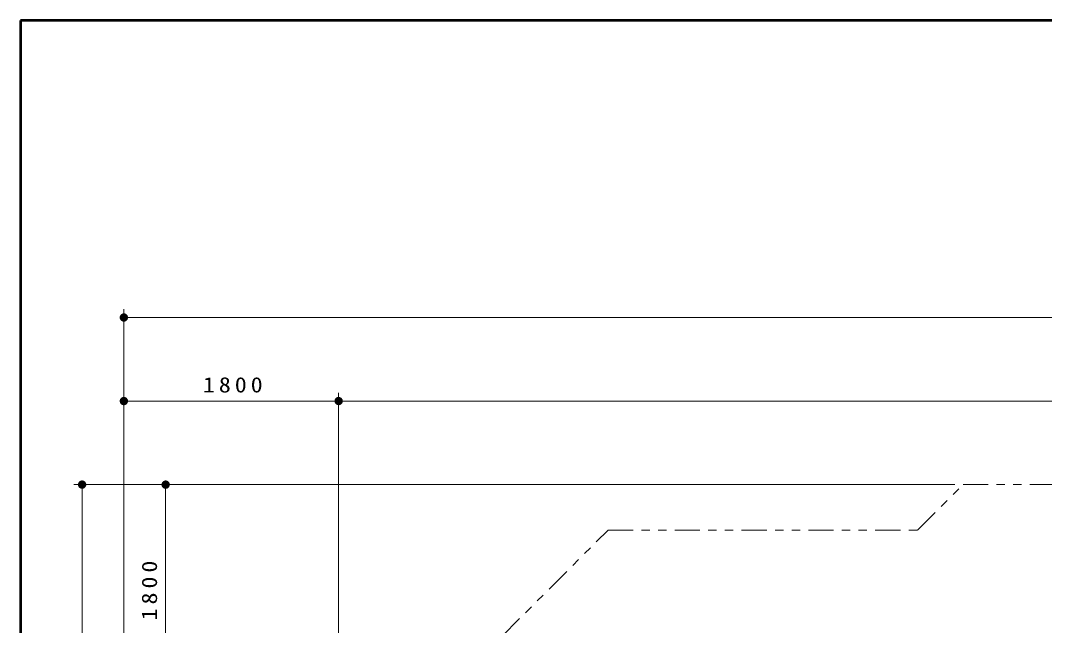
# Model space of a CAD drawing. Units: millimetres on the paper. Extents: x -385 to 0, y -594 to 267.
# Drawn here: x -385 to -262.4, y 194.6 to 267 of the extents above; entities that cross this region are included whole.
import ezdxf

# ---------------------------------------------------------------- set-up
doc = ezdxf.new("R2010")
doc.units = ezdxf.units.MM
doc.linetypes.add('USER3', pattern=[8, 3, -1, 1, -1, 1, -1])
doc.layers.add('LY_1', color=140, linetype='Continuous', lineweight=50)
doc.styles.add('ＭＳ ゴシック', font='')
doc.styles.get('ＭＳ ゴシック').set_extended_font_data('MS Gothic')

# ---------------------------------------------------------------- blocks, each defined once
blk = doc.blocks.new('filled_dot')
at = {"color": 0, "linetype": 'Continuous', "lineweight": -2, "const_width": 1.25}
blk.add_lwpolyline([(-0.625, 0, 1), (0.625, 0, 1)], format="xyb", close=True, dxfattribs=at)

msp = doc.modelspace()

# ---------------------------------------------------------------- linework, layer by layer
at = {"layer": 'LY_1', "color": 7}
for p, q in [((0, 267), (-385, 267)), ((-385, 267), (-385, 0))]:
    msp.add_line(p, q, dxfattribs=at)
at = {"layer": 'LY_1', "color": 7, "lineweight": 13}
for p, q in [((-372.622, 149.046), (-372.622, 232.459)), ((-372.622, 231.459), (-136.618, 231.459)), ((-372.622, 149.046), (-372.622, 222.459)), ((-346.907, 137.929), (-346.907, 222.459)), ((-346.907, 137.929), (-346.907, 222.459)), ((-372.622, 221.459), (-346.907, 221.459)), ((-346.907, 221.459), (-162.332, 221.459)), ((-273.145, 211.459), (-378.622, 211.459)), ((-377.622, 69.826), (-377.622, 211.459)), ((-273.145, 211.459), (-368.622, 211.459)), ((-367.622, 185.744), (-367.622, 211.459))]:
    msp.add_line(p, q, dxfattribs=at)
at = {"layer": 'LY_1', "color": 7, "linetype": 'USER3', "lineweight": 13}
for p, q in [((-277.588, 206.015), (-272.145, 211.459)), ((-272.145, 211.459), (-186.41, 211.459)), ((-372.622, 148.046), (-314.653, 206.015)), ((-314.653, 206.015), (-277.588, 206.015))]:
    msp.add_line(p, q, dxfattribs=at)

# ---------------------------------------------------------------- block references
at = {"layer": 'LY_1', "color": 7, "lineweight": 13, "xscale": 0.4, "yscale": 0.4}
for p in [(-372.622, 231.459), (-372.622, 221.459), (-346.907, 221.459)]:
    msp.add_blockref('filled_dot', p, dxfattribs=at)
for p, rotation in [((-346.907, 221.459), 180), ((-377.622, 211.459), 270), ((-367.622, 211.459), 270)]:
    msp.add_blockref('filled_dot', p, dxfattribs=dict(at, rotation=rotation))

# ---------------------------------------------------------------- texts
at = {"layer": 'LY_1', "color": 7, "insert": (-359.343, 222.459), "char_height": 1.833, "attachment_point": 8, "style": 'ＭＳ ゴシック'}
msp.add_mtext('\\T1.33;\\W1.15;1800', dxfattribs=at)
at = {"layer": 'LY_1', "color": 7, "insert": (-368.622, 199.023), "char_height": 1.833, "attachment_point": 8, "rotation": 90, "style": 'ＭＳ ゴシック'}
msp.add_mtext('\\T1.33;\\W1.15;1800', dxfattribs=at)

doc.saveas('drawing.dxf')
